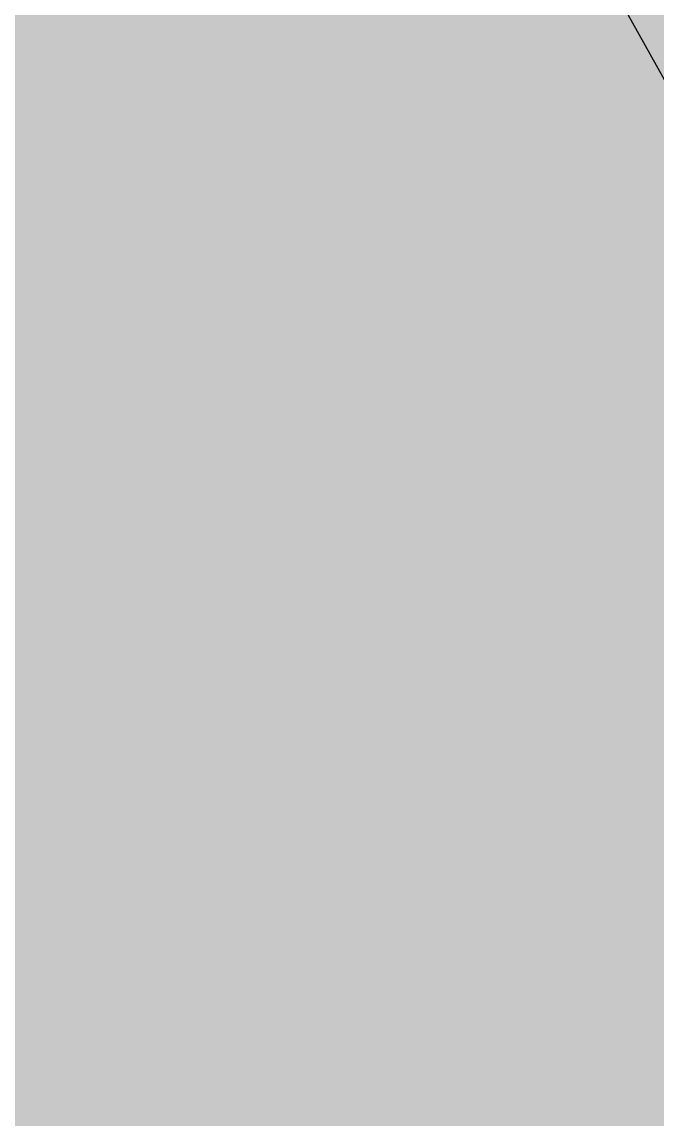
# Model space of a CAD drawing. Header units: millimetres. Extents: x -5841 to 140562, y 1006 to 102310.
# Drawn here: x 101929 to 102873, y 36727 to 38359 of the extents above; entities that cross this region are included whole.
import ezdxf

# ---------------------------------------------------------------- set-up
doc = ezdxf.new("R2010")
doc.units = ezdxf.units.MM
doc.header["$LTSCALE"] = 10
doc.layers.add('PDF18_KD - WALL - LOADBEARING', color=7, linetype='Continuous', true_color=0xc0ab87)
doc.layers.add('PDF18_WALLS', color=7, linetype='Continuous')

msp = doc.modelspace()

# ---------------------------------------------------------------- linework, layer by layer
at = {"layer": 'PDF18_KD - WALL - LOADBEARING', "color": 0, "true_color": 0x939598, "transparency": 33554559}
for points in [[(102789.61198, 38901.00417), (102647.7989, 38901.00417), (103134.61991, 38281.89485)], [(102647.7989, 38901.00417), (103134.61991, 38281.89485), (102991.74853, 38281.89485)], [(103437.29558, 37002.40225), (102787.49537, 36459.491), (102471.06171, 36459.491)], [(103759.02077, 37002.40225), (103437.29558, 37002.40225), (102787.49537, 36459.491)], [(103588.63341, 36907.15466), (103231.98411, 36459.491), (102787.49537, 36459.491)]]:
    msp.add_solid(points, dxfattribs=at)
at = {"layer": 'PDF18_KD - WALL - LOADBEARING', "color": 0, "true_color": 0xfdfce3, "transparency": 33554559}
for points in [[(102889.09279, 38467.09849), (96092.64822, 38467.09849), (103640.49043, 37115.64105)], [(96092.64822, 38467.09849), (103640.49043, 37115.64105), (96206.94533, 37115.64105)], [(103640.49043, 37115.64105), (96206.94533, 37115.64105), (103330.40662, 36942.07878)], [(96206.94533, 37115.64105), (103330.40662, 36942.07878), (96221.76162, 36942.07878)], [(96221.76162, 36942.07878), (103307.12387, 36928.32079), (96075.71532, 36928.32079)], [(103330.40662, 36942.07878), (96221.76162, 36942.07878), (103307.12387, 36928.32079)], [(103307.12387, 36928.32079), (96075.71532, 36928.32079), (98831.54554, 34416.95938)]]:
    msp.add_solid(points, dxfattribs=at)
at = {"layer": 'PDF18_WALLS', "lineweight": 30}
msp.add_lwpolyline([(95768.80642, 38413.12486), (98256.88509, 38753.89957), (98984.99998, 38819.51457), (100401.01413, 38982.49378), (102369.46428, 39194.15508), (103726.21326, 36764.28328), (103822.51916, 36818.25691)], dxfattribs=at)

doc.saveas('drawing.dxf')
